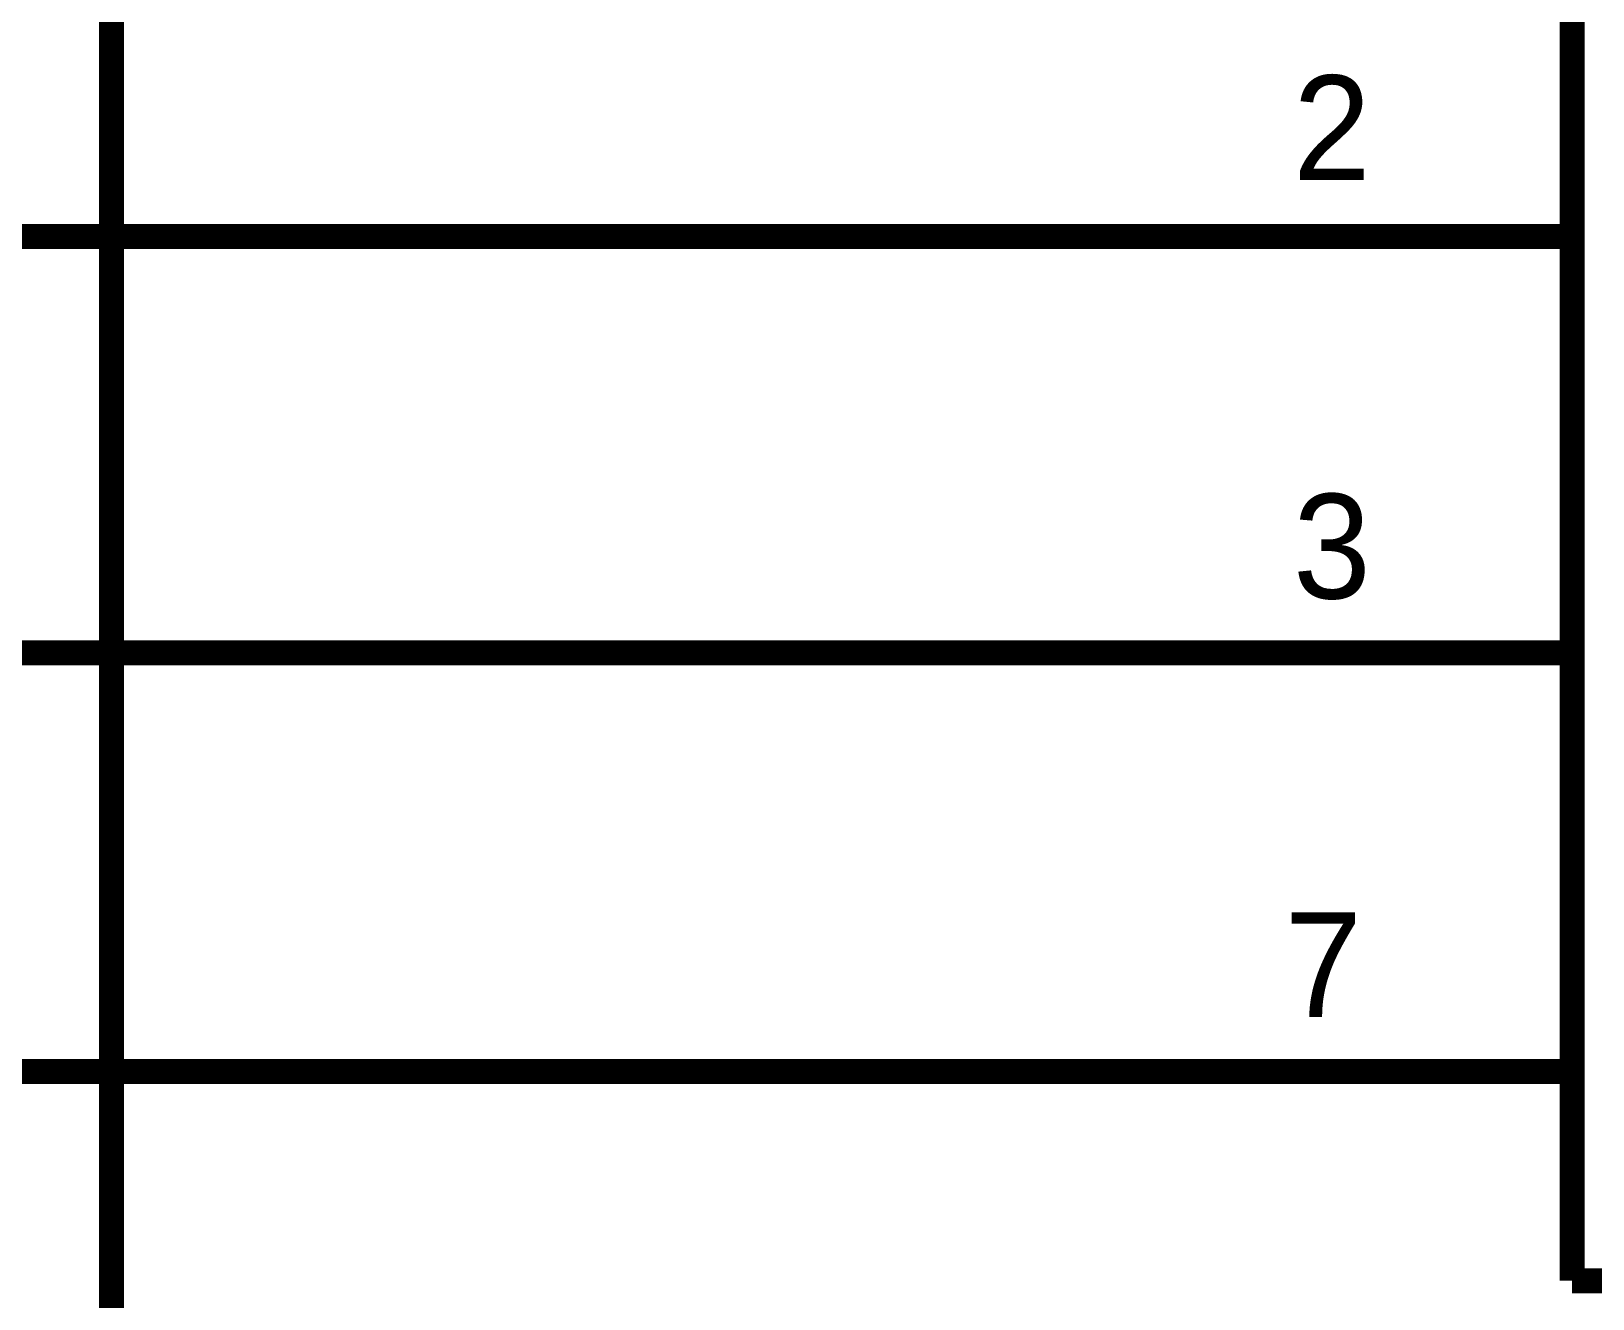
# Model space of a CAD drawing. Header units: inches. Extents: x 0 to 841, y 0 to 594.
# Drawn here: x 534.04 to 552.76, y 214.76 to 229.96 of the extents above; entities that cross this region are included whole.
import ezdxf

# ---------------------------------------------------------------- set-up
doc = ezdxf.new("R2010")
doc.units = ezdxf.units.IN
doc.layers.add('Sheet', color=255, linetype='Continuous')

msp = doc.modelspace()

# ---------------------------------------------------------------- linework, layer by layer
at = {"layer": 'Sheet'}
for points in [[(552.514, 245, 0.3, 0.3, 0), (552.514, 214.976, 0.3, 0.3, 0)], [(535.006, 242.492, 0.3, 0.3, 0), (535.006, 204.994, 0.3, 0.3, 0), (547.523, 204.994, 0.3, 0.3, 0)], [(547.523, 227.493, 0.3, 0.3, 0), (492.517, 227.493, 0.3, 0.3, 0)], [(552.514, 227.493, 0.3, 0.3, 0), (547.523, 227.493, 0.3, 0.3, 0)], [(547.523, 222.502, 0.3, 0.3, 0), (492.517, 222.502, 0.3, 0.3, 0)], [(552.514, 222.502, 0.3, 0.3, 0), (547.523, 222.502, 0.3, 0.3, 0)], [(547.523, 217.485, 0.3, 0.3, 0), (547.523, 217.485, 0.3, 0.3, 0), (492.517, 217.485, 0.3, 0.3, 0)], [(552.514, 217.485, 0.3, 0.3, 0), (547.523, 217.485, 0.3, 0.3, 0)], [(552.514, 214.976, 0.3, 0.3, 0), (587.503, 214.976, 0.3, 0.3, 0)]]:
    msp.add_lwpolyline(points, format="xyseb", dxfattribs=at)

# ---------------------------------------------------------------- texts
for s, p in [('2', (549.169, 228.172)), ('3', (549.169, 223.155)), ('7', (549.065, 218.138))]:
    msp.add_text(s, height=1.254, dxfattribs=at).set_placement(p)

doc.saveas('drawing.dxf')
